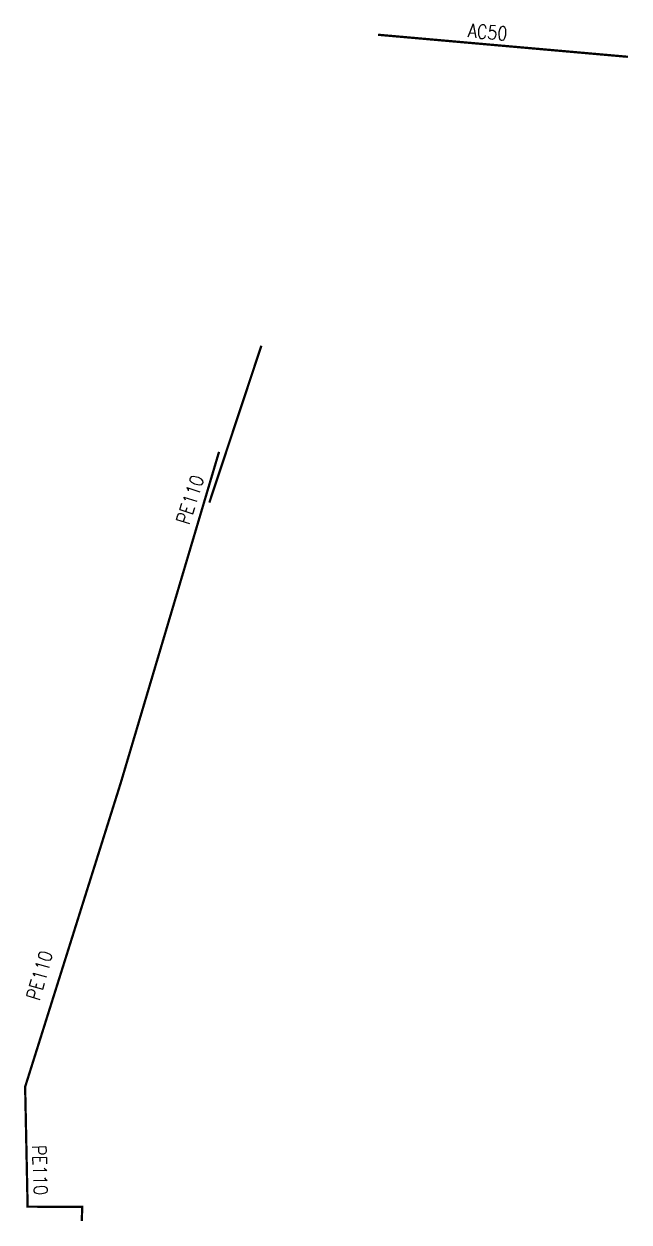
# Model space of a CAD drawing. Header units: millimetres. Extents: x 160000 to 161000, y 121011 to 122002.
# Drawn here: x 160721.2 to 160787.4, y 121146.5 to 121277.5 of the extents above; entities that cross this region are included whole.
import ezdxf

# ---------------------------------------------------------------- set-up
doc = ezdxf.new("R2010")
doc.units = ezdxf.units.MM
doc.layers.add('L_908', color=5, linetype='CONTINUOUS')
doc.styles.get("Standard").update_dxf_attribs({"font": 'romans.shx', "width": 0.85})
doc.linetypes.add('BP_HS', pattern='A,2,-1,["G",Standard,S=0.85,R=0,X=-0.27,Y=-0.4],-1', length=4)

msp = doc.modelspace()

# ---------------------------------------------------------------- linework, layer by layer
at = {"layer": 'L_908', "linetype": 'BP_HS', "ltscale": 0.5, "const_width": 0.25}
for points in [[(160759.93, 121276.29), (160787.25, 121273.88)], [(160747.16, 121242.29), (160741.47, 121225.14)], [(160742.53, 121230.69), (160731.78, 121194.5), (160721.32, 121161.26), (160721.59, 121148.16), (160727.56, 121148.13), (160727.52, 121146.6)]]:
    msp.add_lwpolyline(points, dxfattribs=at)

# ---------------------------------------------------------------- texts
at = {"layer": 'L_908', "linetype": 'Continuous', "width": 0.85}
for s, rotation, p in [('AC50', 354.943, (160769.7, 121276.02)), ('PE110', 71.7572, (160739.23, 121222.63)), ('PE110', 73.9582, (160722.87, 121170.61)), ('PE110', 272.1621, (160722.09, 121154.85))]:
    msp.add_text(s, height=1.5, rotation=rotation, dxfattribs=at).set_placement(p)

doc.saveas('drawing.dxf')
